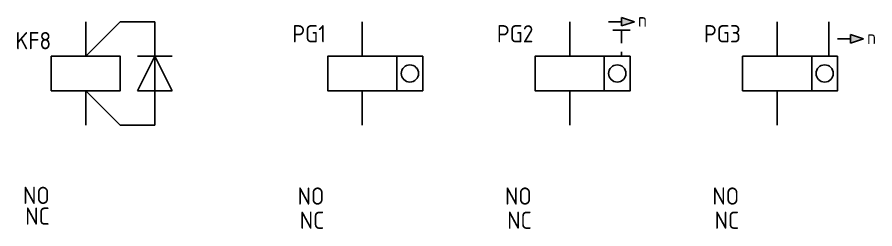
# Model space of a CAD drawing. Header units: millimetres. Extents: x 1746 to 2533, y 1027 to 2108.
# Drawn here: x 2010.1 to 2134.1, y 1667.5 to 1698.2 of the extents above; entities that cross this region are included whole.
import ezdxf
from ezdxf.enums import TextEntityAlignment as Align

# ---------------------------------------------------------------- set-up
doc = ezdxf.new("R2010")
doc.units = ezdxf.units.MM
for name, color, linetype in [('MISC', 7, 'Continuous'), ('SYMS', 7, 'Continuous'), ('TAGS', 7, 'Continuous')]:
    doc.layers.add(name, color=color, linetype=linetype)
doc.styles.add('WD_IEC', font='isocp2.shx', dxfattribs={"width": 0.9, "height": 4})

# ---------------------------------------------------------------- blocks, each defined once
blk = doc.blocks.new('VCR1K33')
for p, q in [((0, 2.5), (0, 7.5)), ((5, 7.5), (0, 2.5)), ((10, 7.5), (5, 7.5)), ((10, 2.5), (10, 7.5)), ((7.5, 2.5), (12.5, 2.5)), ((7.5, -2.5), (10, 2.5)), ((10, 2.5), (12.5, -2.5)), ((10, -2.5), (10, 2.5)), ((0, -2.5), (0, -7.5)), ((5, -7.5), (0, -2.5)), ((7.5, -2.5), (12.5, -2.5)), ((10, -2.5), (10, -7.5)), ((10, -7.5), (5, -7.5))]:
    blk.add_line(p, q)
blk.add_lwpolyline([(-5, 2.5), (-5, -2.5), (5, -2.5), (5, 2.5)], close=True)
at = {"style": 'WD_IEC'}
for tag, p in [('INST', (-5, 9.5)), ('LOC', (-5, 6.5)), ('TAG1', (-5, 3.5)), ('DESC1', (-5.28, -5.48)), ('DESC2', (-5.28, -8.48)), ('DESC3', (-5.28, -11.48))]:
    blk.add_attdef(tag, text='', height=2.5, dxfattribs=at).set_placement(p, align=Align.RIGHT)
at = {"style": 'WD_IEC', "flags": 1}
for tag, p, height in [('X2TERM01', (0, 7.5), 0.32), ('X4LINK', (-5, 0), 0.32), ('X1LINK', (5, 0), 0.32), ('ASSYCODE', (10.69, -4.27), 1), ('FAMILY', (10.69, -5.77), 1), ('X8TERM02', (0, -7.5), 0.32), ('CATDESC', (10.69, -7.27), 1)]:
    blk.add_attdef(tag, p, '', height=height, dxfattribs=at)
at = {"style": 'WD_IEC'}
blk.add_attdef('TERM01', text='', height=2, rotation=90, dxfattribs=at).set_placement((-1, 7.5), align=Align.RIGHT)
at = {"style": 'WD_IEC', "flags": 9}
for tag, p in [('MFG', (-5.59, 1.03)), ('CAT', (-5.59, -1.47))]:
    blk.add_attdef(tag, text='', height=1.5, dxfattribs=at).set_placement(p, align=Align.RIGHT)
at = {"style": 'WD_IEC'}
blk.add_attdef('TERM02', (-1, -7.5), '', height=2, rotation=90, dxfattribs=at)
at = {"lineweight": 9, "style": 'WD_IEC'}
for tag, p in [('NO', (-5.21, -16.4)), ('NC', (-5.21, -19.4))]:
    blk.add_attdef(tag, text='', height=2.5, dxfattribs=at).set_placement(p, align=Align.TOP_RIGHT)
for tag, p in [('XREFNO', (-3.71, -16.4)), ('XREFNC', (-3.71, -19.4))]:
    blk.add_attdef(tag, text='', height=2.5, dxfattribs=at).set_placement(p, align=Align.TOP_LEFT)
blk = doc.blocks.new('VCR1CNN')
for p, q in [((0, 2.5), (0, 7.5)), ((0, -2.5), (0, -7.5))]:
    blk.add_line(p, q)
for points in [[(5, 2.5), (5, -2.5), (-5, -2.5), (-5, 2.5)], [(8.75, 2.5), (8.75, -2.5), (5, -2.5), (5, 2.5)]]:
    blk.add_lwpolyline(points, close=True)
blk.add_circle((6.88, 0), 1.25)
at = {"style": 'WD_IEC'}
for tag, p in [('INST', (-5.25, 11.5)), ('LOC', (-5.25, 8)), ('TAG1', (-5.25, 4.5)), ('DESC1', (-5.25, -6.85)), ('DESC2', (-5.25, -10.35)), ('DESC3', (-5.25, -13.85))]:
    blk.add_attdef(tag, text='', height=2.5, dxfattribs=at).set_placement(p, align=Align.RIGHT)
at = {"style": 'WD_IEC', "flags": 1}
for tag, p, height in [('X2TERM01', (0, 7.5), 0.32), ('ASSYCODE', (1, -4), 1), ('FAMILY', (1, -5.5), 1), ('CATDESC', (1, -7), 1), ('X8TERM02', (0, -7.5), 0.32)]:
    blk.add_attdef(tag, p, '', height=height, dxfattribs=at)
at = {"style": 'WD_IEC'}
blk.add_attdef('TERM01', text='', height=2, rotation=90, dxfattribs=at).set_placement((-1, 7.5), align=Align.RIGHT)
at = {"style": 'WD_IEC', "flags": 9}
for tag, p in [('MFG', (-6, 1)), ('CAT', (-6, -1.5))]:
    blk.add_attdef(tag, text='', height=1.5, dxfattribs=at).set_placement(p, align=Align.RIGHT)
at = {"style": 'WD_IEC', "width": 0.9, "flags": 1}
for tag, p in [('X4LINK', (-5, 0)), ('X1LINK', (8.75, 0))]:
    blk.add_attdef(tag, p, '', height=0.32, dxfattribs=at)
at = {"style": 'WD_IEC'}
blk.add_attdef('TERM02', (-1, -7.5), '', height=2, rotation=90, dxfattribs=at)
at = {"lineweight": 9, "style": 'WD_IEC'}
for tag, p in [('NO', (-5.5, -16.5)), ('NC', (-5.5, -20))]:
    blk.add_attdef(tag, text='', height=2.5, dxfattribs=at).set_placement(p, align=Align.TOP_RIGHT)
for tag, p in [('XREFNO', (-4, -16.5)), ('XREFNC', (-4, -20))]:
    blk.add_attdef(tag, text='', height=2.5, dxfattribs=at).set_placement(p, align=Align.TOP_LEFT)
blk = doc.blocks.new('VCR1CNM')
for p, q in [((0, 2.5), (0, 7.5)), ((5.625, 7.5), (7.5, 7.5)), ((9.375, 7.5), (7.5, 8.125)), ((7.5, 8.125), (7.5, 6.875)), ((7.5, 6.875), (9.375, 7.5)), ((8.75, 6.25), (6.25, 6.25)), ((7.5, 6.25), (7.5, 4.375)), ((7.5, 3.125), (7.5, 2.5)), ((0, -2.5), (0, -7.5))]:
    blk.add_line(p, q)
for points in [[(5, 2.5), (5, -2.5), (-5, -2.5), (-5, 2.5)], [(8.75, 2.5), (8.75, -2.5), (5, -2.5), (5, 2.5)]]:
    blk.add_lwpolyline(points, close=True)
blk.add_circle((6.875, 0), 1.25)
blk.add_solid([(9.375, 7.5), (7.5, 8.125), (7.5, 6.875)])
at = {"style": 'WD_IEC'}
blk.add_text('n', height=2, dxfattribs=at).set_placement((9.875, 7.75), align=Align.MIDDLE_LEFT)
for tag, p in [('INST', (-5.25, 11.5)), ('LOC', (-5.25, 8)), ('TAG1', (-5.25, 4.5)), ('DESC1', (-5.25, -6.85)), ('DESC2', (-5.25, -10.35)), ('DESC3', (-5.25, -13.85))]:
    blk.add_attdef(tag, text='', height=2.5, dxfattribs=at).set_placement(p, align=Align.RIGHT)
at = {"style": 'WD_IEC', "flags": 1}
for tag, p, height in [('X2TERM01', (0, 7.5), 0.32), ('ASSYCODE', (1, -4), 1), ('FAMILY', (1, -5.5), 1), ('CATDESC', (1, -7), 1), ('X8TERM02', (0, -7.5), 0.32)]:
    blk.add_attdef(tag, p, '', height=height, dxfattribs=at)
at = {"style": 'WD_IEC'}
blk.add_attdef('TERM01', text='', height=2, rotation=90, dxfattribs=at).set_placement((-1, 7.5), align=Align.RIGHT)
at = {"style": 'WD_IEC', "flags": 9}
for tag, p in [('MFG', (-6, 1)), ('CAT', (-6, -1.5))]:
    blk.add_attdef(tag, text='', height=1.5, dxfattribs=at).set_placement(p, align=Align.RIGHT)
at = {"style": 'WD_IEC', "width": 0.9, "flags": 1}
for tag, p in [('X4LINK', (-5, 0)), ('X1LINK', (8.75, 0))]:
    blk.add_attdef(tag, p, '', height=0.32, dxfattribs=at)
at = {"style": 'WD_IEC'}
blk.add_attdef('TERM02', (-1, -7.5), '', height=2, rotation=90, dxfattribs=at)
at = {"lineweight": 9, "style": 'WD_IEC'}
for tag, p in [('NO', (-5.5, -16.5)), ('NC', (-5.5, -20))]:
    blk.add_attdef(tag, text='', height=2.5, dxfattribs=at).set_placement(p, align=Align.TOP_RIGHT)
for tag, p in [('XREFNO', (-4, -16.5)), ('XREFNC', (-4, -20))]:
    blk.add_attdef(tag, text='', height=2.5, dxfattribs=at).set_placement(p, align=Align.TOP_LEFT)
blk = doc.blocks.new('VCR1CNE')
for p, q in [((0, 2.5), (0, 7.5)), ((7.5, 2.5), (7.5, 7.5)), ((8.75, 5), (10.625, 5)), ((12.5, 5), (10.625, 5.625)), ((10.625, 5.625), (10.625, 4.375)), ((10.625, 4.375), (12.5, 5)), ((0, -2.5), (0, -7.5))]:
    blk.add_line(p, q)
for points in [[(5, 2.5), (5, -2.5), (-5, -2.5), (-5, 2.5)], [(8.75, 2.5), (8.75, -2.5), (5, -2.5), (5, 2.5)]]:
    blk.add_lwpolyline(points, close=True)
blk.add_circle((6.875, 0), 1.25)
blk.add_solid([(12.5, 5), (10.625, 5.625), (10.625, 4.375)])
at = {"style": 'WD_IEC'}
blk.add_text('n', height=2, dxfattribs=at).set_placement((13, 5.25), align=Align.MIDDLE_LEFT)
for tag, p in [('INST', (-5.25, 11.5)), ('LOC', (-5.25, 8)), ('TAG1', (-5.25, 4.5)), ('DESC1', (-5.25, -6.85)), ('DESC2', (-5.25, -10.35)), ('DESC3', (-5.25, -13.85))]:
    blk.add_attdef(tag, text='', height=2.5, dxfattribs=at).set_placement(p, align=Align.RIGHT)
at = {"style": 'WD_IEC', "flags": 1}
for tag, p, height in [('X2TERM01', (0, 7.5), 0.32), ('X2TERM03', (7.5, 7.5), 0.32), ('ASSYCODE', (1, -4), 1), ('FAMILY', (1, -5.5), 1), ('CATDESC', (1, -7), 1), ('X8TERM02', (0, -7.5), 0.32)]:
    blk.add_attdef(tag, p, '', height=height, dxfattribs=at)
at = {"style": 'WD_IEC'}
for tag, p in [('TERM01', (-1, 7.5)), ('TERM03', (6.5, 7.5))]:
    blk.add_attdef(tag, text='', height=2, rotation=90, dxfattribs=at).set_placement(p, align=Align.RIGHT)
at = {"style": 'WD_IEC', "flags": 9}
for tag, p in [('MFG', (-6, 1)), ('CAT', (-6, -1.5))]:
    blk.add_attdef(tag, text='', height=1.5, dxfattribs=at).set_placement(p, align=Align.RIGHT)
at = {"style": 'WD_IEC', "width": 0.9, "flags": 1}
for tag, p in [('X4LINK', (-5, 0)), ('X1LINK', (8.75, 0))]:
    blk.add_attdef(tag, p, '', height=0.32, dxfattribs=at)
at = {"style": 'WD_IEC'}
blk.add_attdef('TERM02', (-1, -7.5), '', height=2, rotation=90, dxfattribs=at)
at = {"lineweight": 9, "style": 'WD_IEC'}
for tag, p in [('NO', (-5.5, -16.5)), ('NC', (-5.5, -20))]:
    blk.add_attdef(tag, text='', height=2.5, dxfattribs=at).set_placement(p, align=Align.TOP_RIGHT)
for tag, p in [('XREFNO', (-4, -16.5)), ('XREFNC', (-4, -20))]:
    blk.add_attdef(tag, text='', height=2.5, dxfattribs=at).set_placement(p, align=Align.TOP_LEFT)

msp = doc.modelspace()

# ---------------------------------------------------------------- block references
at = {"layer": 'SYMS'}
ref = msp.add_blockref('VCR1K33', (2020, 1690), dxfattribs=at)
ref.add_attrib('NC', 'NC', dxfattribs={"layer": 'MISC', "lineweight": 9, "height": 2.5, "style": 'WD_IEC'}).set_placement((2014.79, 1670.6), align=Align.TOP_RIGHT)
ref.add_attrib('NO', 'NO', dxfattribs={"layer": 'MISC', "lineweight": 9, "height": 2.5, "style": 'WD_IEC'}).set_placement((2014.79, 1673.6), align=Align.TOP_RIGHT)
ref.add_attrib('TAG1', 'KF8', dxfattribs={"layer": 'TAGS', "height": 2.5, "style": 'WD_IEC'}).set_placement((2015, 1693.5), align=Align.RIGHT)
ref = msp.add_blockref('VCR1CNN', (2060, 1690), dxfattribs=at)
ref.add_attrib('NC', 'NC', dxfattribs={"layer": 'MISC', "lineweight": 9, "height": 2.5, "style": 'WD_IEC'}).set_placement((2054.5, 1670), align=Align.TOP_RIGHT)
ref.add_attrib('NO', 'NO', dxfattribs={"layer": 'MISC', "lineweight": 9, "height": 2.5, "style": 'WD_IEC'}).set_placement((2054.5, 1673.5), align=Align.TOP_RIGHT)
ref.add_attrib('TAG1', 'PG1', dxfattribs={"layer": 'TAGS', "height": 2.5, "style": 'WD_IEC'}).set_placement((2054.75, 1694.5), align=Align.RIGHT)
ref = msp.add_blockref('VCR1CNM', (2090, 1690), dxfattribs=at)
ref.add_attrib('NC', 'NC', dxfattribs={"layer": 'MISC', "lineweight": 9, "height": 2.5, "style": 'WD_IEC'}).set_placement((2084.5, 1670), align=Align.TOP_RIGHT)
ref.add_attrib('NO', 'NO', dxfattribs={"layer": 'MISC', "lineweight": 9, "height": 2.5, "style": 'WD_IEC'}).set_placement((2084.5, 1673.5), align=Align.TOP_RIGHT)
ref.add_attrib('TAG1', 'PG2', dxfattribs={"layer": 'TAGS', "height": 2.5, "style": 'WD_IEC'}).set_placement((2084.75, 1694.5), align=Align.RIGHT)
ref = msp.add_blockref('VCR1CNE', (2120, 1690), dxfattribs=at)
ref.add_attrib('NC', 'NC', dxfattribs={"layer": 'MISC', "lineweight": 9, "height": 2.5, "style": 'WD_IEC'}).set_placement((2114.5, 1670), align=Align.TOP_RIGHT)
ref.add_attrib('NO', 'NO', dxfattribs={"layer": 'MISC', "lineweight": 9, "height": 2.5, "style": 'WD_IEC'}).set_placement((2114.5, 1673.5), align=Align.TOP_RIGHT)
ref.add_attrib('TAG1', 'PG3', dxfattribs={"layer": 'TAGS', "height": 2.5, "style": 'WD_IEC'}).set_placement((2114.75, 1694.5), align=Align.RIGHT)

doc.saveas('drawing.dxf')
